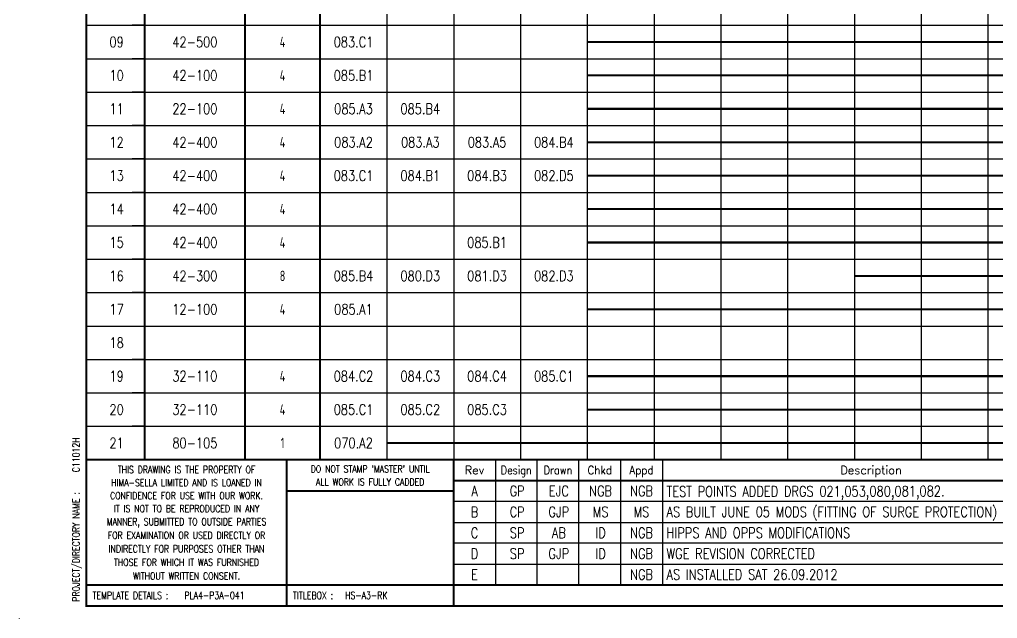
# Model space of a CAD drawing. Extents: x 0 to 414, y 0 to 285.
# Drawn here: x 0 to 234.3, y 0 to 143.4 of the extents above; entities that cross this region are included whole.
import ezdxf
from ezdxf.enums import TextEntityAlignment as Align

# ---------------------------------------------------------------- set-up
doc = ezdxf.new("R2010")
doc.units = 0
doc.header["$LTSCALE"] = 5
doc.header["$MEASUREMENT"] = 0
doc.linetypes.add('CONTINU', pattern=[0])
doc.layers.get('0').update_dxf_attribs({"linetype": 'CONTINUOUS'})
for name, color, linetype in [('ADD', 2, 'CONTINUOUS'), ('CATALOGUE', 2, 'CONTINUOUS'), ('COL', 2, 'CONTINU'), ('COM', 2, 'CONTINUOUS'), ('DES', 2, 'CONTINUOUS'), ('GROUP', 2, 'CONTINUOUS'), ('LAB', 2, 'CONTINUOUS'), ('LOCATION', 2, 'CONTINUOUS'), ('RACK', 2, 'CONTINUOUS'), ('RECORD', 2, 'CONTINUOUS'), ('ROW', 2, 'CONTINU'), ('SLOT', 2, 'CONTINUOUS'), ('SNA', 2, 'CONTINUOUS'), ('TEXT', 2, 'CONTINUOUS'), ('TPOL', 3, 'CONTINUOUS'), ('UPS', 2, 'CONTINUOUS'), ('XR_FUNCTION', 2, 'CONTINUOUS'), ('XR_MAIN', 2, 'CONTINUOUS'), ('ZONE', 2, 'CONTINUOUS')]:
    doc.layers.add(name, color=color, linetype=linetype)
doc.styles.add('CATALOGU', font='romans.shx', dxfattribs={"width": 0.8})
doc.styles.add('CROSSREF', font='ROMANS.shx', dxfattribs={"width": 0.8, "height": 1})
doc.styles.add('FUNCTION', font='romans.shx', dxfattribs={"width": 0.8, "height": 2.5})
doc.styles.add('GROUP', font='romans.shx', dxfattribs={"width": 0.8, "height": 2.5})
doc.styles.add('ISOCP', font='ISOCP.shx')
doc.styles.add('LOCATION', font='ROMANS.shx', dxfattribs={"width": 0.8, "height": 2.5})
doc.styles.add('PINS', font='romans.shx', dxfattribs={"width": 0.8, "height": 2})
doc.styles.add('RACK', font='romans.shx', dxfattribs={"width": 0.8, "height": 2})
doc.styles.add('REFERENC', font='romans.shx', dxfattribs={"width": 0.8})
doc.styles.add('ROMAND', font='ROMAND')
doc.styles.add('ROMANS', font='romans.shx', dxfattribs={"width": 0.8})
doc.styles.add('SLOT', font='romans.shx', dxfattribs={"width": 0.8, "height": 2})
doc.styles.add('SYMBOL', font='romans.shx', dxfattribs={"width": 0.8})
doc.styles.add('ZONE', font='ROMANS.shx', dxfattribs={"width": 0.8, "height": 2.5})

# ---------------------------------------------------------------- blocks, each defined once
blk = doc.blocks.new('HS-A3-RK')
for p, q in [((88, 210), (88, 38)), ((104, 210), (104, 38)), ((120, 210), (120, 38)), ((136, 210), (136, 38)), ((152, 210), (152, 38)), ((168, 210), (168, 38)), ((184, 210), (184, 38)), ((200, 210), (200, 38)), ((216, 210), (216, 38)), ((232, 210), (232, 38))]:
    blk.add_line(p, q)
at = {"linetype": 'Continuous'}
for p, q in [((16, 142), (404, 142)), ((16, 134), (404, 134)), ((16, 126), (404, 126)), ((16, 118), (404, 118)), ((16, 110), (404, 110)), ((16, 102), (404, 102)), ((16, 94), (404, 94)), ((16, 86), (404, 86)), ((16, 78), (404, 78)), ((16, 70), (404, 70)), ((16, 62), (404, 62)), ((16, 54), (404, 54)), ((16, 46), (404, 46))]:
    blk.add_line(p, q, dxfattribs=at)
at = {"color": 1}
for p, q in [((114, 38), (114, 8)), ((124, 8), (124, 38)), ((134, 8), (134, 38)), ((144, 38), (144, 8)), ((154, 38), (154, 8)), ((301.5, 28), (104, 28)), ((104, 23), (301.5, 23)), ((301.5, 18), (104, 18)), ((104, 13), (270.5, 13)), ((0, 0), (0, 0.025))]:
    blk.add_line(p, q, dxfattribs=at)
at = {"color": 1, "const_width": 0.5}
blk.add_lwpolyline([(16, 3), (409, 3), (409, 285), (16, 285)], close=True, dxfattribs=at)
at = {"const_width": 0.5}
for points in [[(30, 224), (30, 38)], [(54, 224), (54, 38)], [(72, 224), (72, 38)]]:
    blk.add_lwpolyline(points, dxfattribs=at)
at = {"color": 1, "const_width": 0.5}
for points in [[(409, 38), (16, 38)], [(64, 3), (64, 38)], [(104, 3), (104, 38)], [(270.5, 33), (104, 33)], [(104, 30.5), (64, 30.5)], [(270.5, 8), (16, 8)]]:
    blk.add_lwpolyline(points, dxfattribs=at)
at = {"color": 2, "linetype": 'Continuous', "style": 'ROMANS', "width": 0.8}
for s, p in [('09', (23.25, 138)), ('10', (23.25, 130)), ('11', (23.25, 122)), ('12', (23.25, 114)), ('13', (23.25, 106)), ('14', (23.25, 98)), ('15', (23.25, 90)), ('16', (23.25, 82)), ('17', (23.25, 74)), ('18', (23.25, 66)), ('19', (23.25, 58)), ('20', (23.25, 50)), ('21', (23.25, 42))]:
    blk.add_text(s, height=2.5, dxfattribs=at).set_placement(p, align=Align.MIDDLE)
at = {"color": 3, "lineweight": 13, "style": 'ROMANS', "width": 0.8}
for s, p in [('THIS DRAWING IS THE PROPERTY OF', (40, 35.6443)), ("DO NOT STAMP 'MASTER' UNTIL", (84, 35.7693)), ('HIMA-SELLA LIMITED AND IS LOANED IN', (40, 32.5193)), ('ALL WORK IS FULLY CADDED', (84, 32.6443)), ('CONFIDENCE FOR USE WITH OUR WORK.', (40, 29.3879)), ('IT IS NOT TO BE REPRODUCED IN ANY', (40, 26.2629)), ('MANNER, SUBMITTED TO OUTSIDE PARTIES', (40, 23.1379)), ('FOR EXAMINATION OR USED DIRECTLY OR', (40, 19.9054)), ('INDIRECTLY FOR PURPOSES OTHER THAN', (40, 16.6554)), ('THOSE FOR WHICH IT WAS FURNISHED', (40, 13.4054)), ('WITHOUT WRITTEN CONSENT.', (40, 10.1554))]:
    blk.add_text(s, height=1.7, dxfattribs=at).set_placement(p, align=Align.MIDDLE_CENTER)
at = {"color": 4, "style": 'ROMAND'}
for s, p in [('Rev', (109, 34.5)), ('Description', (204, 34.5))]:
    blk.add_text(s, height=2, dxfattribs=at).set_placement(p, align=Align.CENTER)
for s, width, p in [('Design', 0.85, (119, 34.5)), ('Drawn', 0.85, (129, 34.5)), ('Chkd', 0.9, (139, 34.5)), ('Appd', 0.9, (149, 34.5))]:
    blk.add_text(s, height=2, dxfattribs=dict(at, width=width)).set_placement(p, align=Align.CENTER)
at = {"color": 3, "style": 'ROMANS', "width": 0.8}
blk.add_text('PROJECT/DIRECTORY NAME :', height=1.7, rotation=90, dxfattribs=at).set_placement((13.5, 4), align=Align.MIDDLE_LEFT)
for s, p in [('TEMPLATE DETAILS :', (17.5, 5.5)), ('TITLEBOX :', (65.5, 5.5)), ('HS-A3-RK', (78, 5.5))]:
    blk.add_text(s, height=1.7, dxfattribs=at).set_placement(p, align=Align.MIDDLE_LEFT)
at = {"layer": 'COL', "style": 'ROMAND', "flags": 9}
for tag, p in [('COL1', (48.5, 282.5)), ('COL2', (113.5, 282.5)), ('COL3', (178.5, 282.5)), ('COL4', (243.5, 282.5)), ('COL5', (308.5, 282.5)), ('COL6', (373.5, 282.5))]:
    blk.add_attdef(tag, p, '', height=2.5, dxfattribs=at)
at = {"layer": 'ROW', "style": 'ROMAND', "flags": 9}
for tag, p in [('ROW1', (406.5, 249.5)), ('ROW2', (406.5, 188.5)), ('ROW3', (406.5, 127.5)), ('ROW4', (406.5, 66.5))]:
    blk.add_attdef(tag, p, '', height=2.5, dxfattribs=at)
at = {"layer": 'UPS', "style": 'ROMANS', "width": 0.8, "flags": 8}
for tag, height, p in [('PLANOS->OBS1', 4, (74, 261)), ('PLANOS->OBS4', 2.5, (107, 5.5))]:
    blk.add_attdef(tag, text='', height=height, dxfattribs=at).set_placement(p, align=Align.MIDDLE_LEFT)
at = {"layer": 'UPS', "color": 3, "style": 'ROMANS', "width": 0.8, "flags": 8}
blk.add_attdef('PROJS->NOMPRO', text='', height=1.7, rotation=90, dxfattribs=at).set_placement((13.5, 35), align=Align.MIDDLE_LEFT)
at = {"layer": 'UPS', "style": 'ROMANS', "width": 0.8, "flags": 8}
for tag, height, p in [('PLANOS->VERIF', 2.5, (293.5, 34.25)), ('PLANOS->CANVI1', 2.5, (109, 29.25)), ('PLANOS->NCAN1', 2.5, (149, 29.25)), ('PLANOS->DCAN1', 2.5, (262.5, 29.25)), ('PLANOS->ORIG', 2.5, (293.5, 29.25)), ('PLANOS->CANVI2', 2.5, (109, 24.25)), ('PLANOS->NCAN2', 2.5, (149, 24.25)), ('PLANOS->DCAN2', 2.5, (262.5, 24.25)), ('PLANOS->HECHF', 2.5, (293.5, 24.25)), ('PLANOS->CANVI3', 2.5, (109, 19.25)), ('PLANOS->NCAN3', 2.5, (149, 19.25)), ('PLANOS->DCAN3', 2.5, (262.5, 19.25)), ('PLANOS->HECHD', 2.5, (293.5, 19.25)), ('PLANOS->CANVI4', 2.5, (109, 14.25)), ('PLANOS->NCAN4', 2.5, (149, 14.25)), ('PLANOS->DCAN4', 2.5, (262.5, 14.25)), ('PLANOS->DATACREA', 2.5, (293.5, 14.25)), ('PLANOS->CANVI5', 2.5, (109, 9.25)), ('PLANOS->NCAN5', 2.5, (149, 9.25)), ('PLANOS->DCAN5', 2.5, (262.5, 9.25)), ('PLANOS->NR1', 2.5, (293.5, 9.25)), ('PROJS->DESCPRO3', 5, (345.5, 5.5)), ('PLANOS->PLANO', 5, (378.5, 5.5)), ('PLANOS->USER', 5, (402.75, 5.5)), ('PLANOS->NR2', 2.5, (293.5, 4.25))]:
    blk.add_attdef(tag, text='', height=height, dxfattribs=at).set_placement(p, align=Align.CENTER)
at = {"layer": 'UPS', "style": 'ROMANS', "width": 3.1263, "flags": 8}
blk.add_attdef('PLANOS->MCAN1', text='', height=2.5, rotation=0.061173, dxfattribs=at).set_placement((155, 31.6443), (254, 31.75), align=Align.FIT)
at = {"layer": 'UPS', "style": 'ROMANS', "flags": 8}
for tag, width, p, p2 in [('PLANOS->MCAN2', 3.0574, (155, 26.75), (254, 26.75)), ('PLANOS->MCAN3', 3.0574, (155, 21.75), (254, 21.75)), ('PLANOS->MCAN4', 3.0462, (155, 16.75), (254, 16.75)), ('PLANOS->MCAN5', 3.0574, (155, 11.75), (254, 11.75))]:
    blk.add_attdef(tag, text='', height=2.5, dxfattribs=dict(at, width=width)).set_placement(p, p2, align=Align.FIT)
at = {"layer": 'UPS', "style": 'ROMANS', "width": 0.8, "flags": 8}
blk.add_attdef('PLANOS->DENOM', (313.5, 24.25), '', height=2.5, dxfattribs=at)
at = {"layer": 'UPS', "color": 4, "style": 'ROMANS', "width": 0.8, "flags": 8}
for tag, p in [('PROJS->DESCPRO1', (303, 19.25)), ('PROJS->DESCPRO2', (303, 14.25))]:
    blk.add_attdef(tag, p, '', height=2.5, dxfattribs=at)
at = {"layer": 'UPS', "color": 3, "style": 'ROMANS', "width": 0.8, "flags": 8}
blk.add_attdef('PLANOS->PROTOTIPO', text='', height=1.7, dxfattribs=at).set_placement((39.5, 5.5), align=Align.MIDDLE_LEFT)
blk = doc.blocks.new('22-100')
blk.add_line((0, 0), (-3, 0))
at = {"linetype": 'Continuous', "const_width": 0.5}
blk.add_lwpolyline([(106, -4), (266, -4)], dxfattribs=at)
at = {"layer": 'ADD', "style": 'PINS', "width": 0.8, "flags": 1}
for tag, p in [('ADD1', (47, -9)), ('ADD2', (63, -9)), ('ADD3', (79, -9)), ('ADD4', (95, -9))]:
    blk.add_attdef(tag, p, '', height=1, dxfattribs=at)
at = {"layer": 'CATALOGUE', "style": 'CATALOGU', "width": 0.8, "flags": 1}
blk.add_attdef('CATALOGUE', (288, -3), '', height=1, dxfattribs=at)
at = {"layer": 'COM', "style": 'PINS', "width": 0.8}
for tag, p in [('COM1', (268, -2)), ('COM3', (322, -2)), ('COM2', (268, -6)), ('COM4', (322, -6))]:
    blk.add_attdef(tag, text='', height=2, dxfattribs=at).set_placement(p, align=Align.MIDDLE_LEFT)
at = {"layer": 'DES', "style": 'PINS', "width": 0.8, "flags": 1}
for tag, p in [('DES1', (47, -11)), ('DES2', (63, -11)), ('DES3', (79, -11)), ('DES4', (95, -11))]:
    blk.add_attdef(tag, p, '', height=1, dxfattribs=at)
at = {"layer": 'GROUP', "style": 'GROUP', "width": 0.8, "flags": 1}
blk.add_attdef('GROUP', (288, -9), '', height=1, dxfattribs=at)
at = {"layer": 'LAB', "style": 'PINS', "width": 0.8, "flags": 1}
for tag, p in [('LAB1', (47, -2)), ('LAB2', (63, -2)), ('LAB3', (79, -2)), ('LAB4', (95, -2))]:
    blk.add_attdef(tag, p, '', height=1, dxfattribs=at)
at = {"layer": 'LOCATION', "style": 'LOCATION', "width": 0.8, "flags": 1}
blk.add_attdef('LOCATION', (288, 1), '', height=1, dxfattribs=at)
at = {"layer": 'RACK', "style": 'RACK', "width": 0.8, "flags": 1}
blk.add_attdef('RACK', (288, -13), '', height=1, dxfattribs=at)
at = {"layer": 'RECORD', "style": 'REFERENC', "width": 0.8}
blk.add_attdef('RECORD', text='', height=2.5, dxfattribs=at).set_placement((12, -4), align=Align.MIDDLE)
at = {"layer": 'SLOT', "style": 'SLOT', "width": 0.8, "flags": 1}
blk.add_attdef('SLOT', (288, -11), '', height=1, dxfattribs=at)
at = {"layer": 'SNA', "style": 'SYMBOL', "width": 0.8, "flags": 1}
blk.add_attdef('SNA', (288, -1), '', height=1, dxfattribs=at)
at = {"layer": 'TEXT', "linetype": 'Continuous', "style": 'ISOCP', "width": 0.8}
blk.add_text('4', height=2.5, dxfattribs=at).set_placement((33, -4), align=Align.MIDDLE)
at = {"layer": 'TPOL', "style": 'PINS', "width": 0.8, "flags": 1}
for tag, p in [('CN1', (47, -7)), ('CN2', (63, -7)), ('CN3', (79, -7)), ('CN4', (95, -7))]:
    blk.add_attdef(tag, p, '', height=1, dxfattribs=at)
at = {"layer": 'XR_FUNCTION', "style": 'FUNCTION', "width": 0.8, "flags": 1}
blk.add_attdef('XR_FUNCTION', (288, -5), '', height=1, dxfattribs=at)
at = {"layer": 'XR_MAIN', "style": 'CROSSREF', "width": 0.8, "flags": 1}
blk.add_attdef('XR_MAIN', (288, 3), '', height=1, dxfattribs=at)
at = {"layer": 'XR_MAIN', "style": 'CROSSREF', "width": 0.8}
for tag, p in [('XR_MAIN1', (50, -4)), ('XR_MAIN2', (66, -4)), ('XR_MAIN3', (82, -4)), ('XR_MAIN4', (98, -4))]:
    blk.add_attdef(tag, text='', height=2.5, dxfattribs=at).set_placement(p, align=Align.MIDDLE)
at = {"layer": 'ZONE', "style": 'ZONE', "width": 0.8, "flags": 1}
blk.add_attdef('ZONE', (288, -7), '', height=1, dxfattribs=at)
blk = doc.blocks.new('80-106')
blk.add_line((0, 0), (-3, 0))
at = {"linetype": 'Continuous', "const_width": 0.5}
blk.add_lwpolyline([(58, -4), (266, -4)], dxfattribs=at)
at = {"layer": 'ADD', "style": 'PINS', "width": 0.8, "flags": 1}
blk.add_attdef('ADD1', (47, -9), '', height=1, dxfattribs=at)
at = {"layer": 'CATALOGUE', "style": 'CATALOGU', "width": 0.8, "flags": 1}
blk.add_attdef('CATALOGUE', (288, -3), '', height=1, dxfattribs=at)
at = {"layer": 'COM', "style": 'PINS', "width": 0.8}
for tag, p in [('COM1', (268, -2)), ('COM3', (322, -2)), ('COM2', (268, -6)), ('COM4', (322, -6))]:
    blk.add_attdef(tag, text='', height=2, dxfattribs=at).set_placement(p, align=Align.MIDDLE_LEFT)
at = {"layer": 'DES', "style": 'PINS', "width": 0.8, "flags": 1}
blk.add_attdef('DES1', (47, -11), '', height=1, dxfattribs=at)
at = {"layer": 'GROUP', "style": 'GROUP', "width": 0.8, "flags": 1}
blk.add_attdef('GROUP', (288, -9), '', height=1, dxfattribs=at)
at = {"layer": 'LAB', "style": 'PINS', "width": 0.8, "flags": 1}
blk.add_attdef('LAB1', (47, -2), '', height=1, dxfattribs=at)
at = {"layer": 'LOCATION', "style": 'LOCATION', "width": 0.8, "flags": 1}
blk.add_attdef('LOCATION', (288, 1), '', height=1, dxfattribs=at)
at = {"layer": 'RACK', "style": 'RACK', "width": 0.8, "flags": 1}
blk.add_attdef('RACK', (288, -13), '', height=1, dxfattribs=at)
at = {"layer": 'RECORD', "style": 'REFERENC', "width": 0.8}
blk.add_attdef('RECORD', text='', height=2.5, dxfattribs=at).set_placement((12, -4), align=Align.MIDDLE)
at = {"layer": 'SLOT', "style": 'SLOT', "width": 0.8, "flags": 1}
blk.add_attdef('SLOT', (288, -11), '', height=1, dxfattribs=at)
at = {"layer": 'SNA', "style": 'SYMBOL', "width": 0.8, "flags": 1}
blk.add_attdef('SNA', (288, -1), '', height=1, dxfattribs=at)
at = {"layer": 'TEXT', "linetype": 'Continuous', "style": 'ISOCP', "width": 0.8}
blk.add_text('1', height=2.5, dxfattribs=at).set_placement((33, -4), align=Align.MIDDLE)
at = {"layer": 'TEXT', "style": 'CROSSREF', "width": 0.8}
blk.add_attdef('DRG', text='', height=2.5, dxfattribs=at).set_placement((50, -4), align=Align.MIDDLE)
at = {"layer": 'TPOL', "style": 'PINS', "width": 0.8, "flags": 1}
blk.add_attdef('CN1', (47, -7), '', height=1, dxfattribs=at)
at = {"layer": 'XR_FUNCTION', "style": 'FUNCTION', "width": 0.8, "flags": 1}
blk.add_attdef('XR_FUNCTION', (288, -5), '', height=1, dxfattribs=at)
at = {"layer": 'XR_MAIN', "style": 'CROSSREF', "width": 0.8, "flags": 1}
blk.add_attdef('XR_MAIN', (288, 3), '', height=1, dxfattribs=at)
at = {"layer": 'XR_MAIN', "style": 'CROSSREF', "width": 0.8}
blk.add_attdef('XR_MAIN1', text='', height=2.5, dxfattribs=at).set_placement((50, -4), align=Align.MIDDLE)
at = {"layer": 'ZONE', "style": 'ZONE', "width": 0.8, "flags": 1}
blk.add_attdef('ZONE', (288, -7), '', height=1, dxfattribs=at)
blk = doc.blocks.new('32-110')
blk.add_line((0, 0), (-3, 0))
at = {"linetype": 'Continuous', "const_width": 0.5}
blk.add_lwpolyline([(106, -4), (266, -4)], dxfattribs=at)
at = {"layer": 'ADD', "style": 'PINS', "width": 0.8, "flags": 1}
for tag, p in [('ADD1', (47, -9)), ('ADD2', (63, -9)), ('ADD3', (79, -9)), ('ADD4', (95, -9))]:
    blk.add_attdef(tag, p, '', height=1, dxfattribs=at)
at = {"layer": 'CATALOGUE', "style": 'CATALOGU', "width": 0.8, "flags": 1}
blk.add_attdef('CATALOGUE', (288, -3), '', height=1, dxfattribs=at)
at = {"layer": 'COM', "style": 'PINS', "width": 0.8}
for tag, p in [('COM1', (268, -2)), ('COM3', (322, -2)), ('COM2', (268, -6)), ('COM4', (322, -6))]:
    blk.add_attdef(tag, text='', height=2, dxfattribs=at).set_placement(p, align=Align.MIDDLE_LEFT)
at = {"layer": 'DES', "style": 'PINS', "width": 0.8, "flags": 1}
for tag, p in [('DES1', (47, -11)), ('DES2', (63, -11)), ('DES3', (79, -11)), ('DES4', (95, -11))]:
    blk.add_attdef(tag, p, '', height=1, dxfattribs=at)
at = {"layer": 'GROUP', "style": 'GROUP', "width": 0.8, "flags": 1}
blk.add_attdef('GROUP', (288, -9), '', height=1, dxfattribs=at)
at = {"layer": 'LAB', "style": 'PINS', "width": 0.8, "flags": 1}
for tag, p in [('LAB1', (47, -2)), ('LAB2', (63, -2)), ('LAB3', (79, -2)), ('LAB4', (95, -2))]:
    blk.add_attdef(tag, p, '', height=1, dxfattribs=at)
at = {"layer": 'LOCATION', "style": 'LOCATION', "width": 0.8, "flags": 1}
blk.add_attdef('LOCATION', (288, 1), '', height=1, dxfattribs=at)
at = {"layer": 'RACK', "style": 'RACK', "width": 0.8, "flags": 1}
blk.add_attdef('RACK', (288, -13), '', height=1, dxfattribs=at)
at = {"layer": 'RECORD', "style": 'REFERENC', "width": 0.8}
blk.add_attdef('RECORD', text='', height=2.5, dxfattribs=at).set_placement((12, -4), align=Align.MIDDLE)
at = {"layer": 'SLOT', "style": 'SLOT', "width": 0.8, "flags": 1}
blk.add_attdef('SLOT', (288, -11), '', height=1, dxfattribs=at)
at = {"layer": 'SNA', "style": 'SYMBOL', "width": 0.8, "flags": 1}
blk.add_attdef('SNA', (288, -1), '', height=1, dxfattribs=at)
at = {"layer": 'TEXT', "linetype": 'Continuous', "style": 'ISOCP', "width": 0.8}
blk.add_text('4', height=2.5, dxfattribs=at).set_placement((33, -4), align=Align.MIDDLE)
at = {"layer": 'TPOL', "style": 'PINS', "width": 0.8, "flags": 1}
for tag, p in [('CN1', (47, -7)), ('CN2', (63, -7)), ('CN3', (79, -7)), ('CN4', (95, -7))]:
    blk.add_attdef(tag, p, '', height=1, dxfattribs=at)
at = {"layer": 'XR_FUNCTION', "style": 'FUNCTION', "width": 0.8, "flags": 1}
blk.add_attdef('XR_FUNCTION', (288, -5), '', height=1, dxfattribs=at)
at = {"layer": 'XR_MAIN', "style": 'CROSSREF', "width": 0.8, "flags": 1}
blk.add_attdef('XR_MAIN', (288, 3), '', height=1, dxfattribs=at)
at = {"layer": 'XR_MAIN', "style": 'CROSSREF', "width": 0.8}
for tag, p in [('XR_MAIN1', (50, -4)), ('XR_MAIN2', (66, -4)), ('XR_MAIN3', (82, -4)), ('XR_MAIN4', (98, -4))]:
    blk.add_attdef(tag, text='', height=2.5, dxfattribs=at).set_placement(p, align=Align.MIDDLE)
at = {"layer": 'ZONE', "style": 'ZONE', "width": 0.8, "flags": 1}
blk.add_attdef('ZONE', (288, -7), '', height=1, dxfattribs=at)
blk = doc.blocks.new('42-400')
blk.add_line((0, 0), (-3, 0))
at = {"linetype": 'Continuous', "const_width": 0.5}
blk.add_lwpolyline([(106, -4), (266, -4)], dxfattribs=at)
at = {"layer": 'ADD', "style": 'PINS', "width": 0.8, "flags": 1}
for tag, p in [('ADD1', (47, -9)), ('ADD2', (63, -9)), ('ADD3', (79, -9)), ('ADD4', (95, -9))]:
    blk.add_attdef(tag, p, '', height=1, dxfattribs=at)
at = {"layer": 'CATALOGUE', "style": 'CATALOGU', "width": 0.8, "flags": 1}
blk.add_attdef('CATALOGUE', (288, -3), '', height=1, dxfattribs=at)
at = {"layer": 'COM', "style": 'PINS', "width": 0.8}
for tag, p in [('COM1', (268, -2)), ('COM3', (322, -2)), ('COM2', (268, -6)), ('COM4', (322, -6))]:
    blk.add_attdef(tag, text='', height=2, dxfattribs=at).set_placement(p, align=Align.MIDDLE_LEFT)
at = {"layer": 'DES', "style": 'PINS', "width": 0.8, "flags": 1}
for tag, p in [('DES1', (47, -11)), ('DES2', (63, -11)), ('DES3', (79, -11)), ('DES4', (95, -11))]:
    blk.add_attdef(tag, p, '', height=1, dxfattribs=at)
at = {"layer": 'GROUP', "style": 'GROUP', "width": 0.8, "flags": 1}
blk.add_attdef('GROUP', (288, -9), '', height=1, dxfattribs=at)
at = {"layer": 'LAB', "style": 'PINS', "width": 0.8, "flags": 1}
for tag, p in [('LAB1', (47, -2)), ('LAB2', (63, -2)), ('LAB3', (79, -2)), ('LAB4', (95, -2))]:
    blk.add_attdef(tag, p, '', height=1, dxfattribs=at)
at = {"layer": 'LOCATION', "style": 'LOCATION', "width": 0.8, "flags": 1}
blk.add_attdef('LOCATION', (288, 1), '', height=1, dxfattribs=at)
at = {"layer": 'RACK', "style": 'RACK', "width": 0.8, "flags": 1}
blk.add_attdef('RACK', (288, -13), '', height=1, dxfattribs=at)
at = {"layer": 'RECORD', "style": 'REFERENC', "width": 0.8}
blk.add_attdef('RECORD', text='', height=2.5, dxfattribs=at).set_placement((12, -4), align=Align.MIDDLE)
at = {"layer": 'SLOT', "style": 'SLOT', "width": 0.8, "flags": 1}
blk.add_attdef('SLOT', (288, -11), '', height=1, dxfattribs=at)
at = {"layer": 'SNA', "style": 'SYMBOL', "width": 0.8, "flags": 1}
blk.add_attdef('SNA', (288, -1), '', height=1, dxfattribs=at)
at = {"layer": 'TEXT', "linetype": 'Continuous', "style": 'ISOCP', "width": 0.8}
blk.add_text('4', height=2.5, dxfattribs=at).set_placement((33, -4), align=Align.MIDDLE)
at = {"layer": 'TPOL', "style": 'PINS', "width": 0.8, "flags": 1}
for tag, p in [('CN1', (47, -7)), ('CN2', (63, -7)), ('CN3', (79, -7)), ('CN4', (95, -7))]:
    blk.add_attdef(tag, p, '', height=1, dxfattribs=at)
at = {"layer": 'XR_FUNCTION', "style": 'FUNCTION', "width": 0.8, "flags": 1}
blk.add_attdef('XR_FUNCTION', (288, -5), '', height=1, dxfattribs=at)
at = {"layer": 'XR_MAIN', "style": 'CROSSREF', "width": 0.8, "flags": 1}
blk.add_attdef('XR_MAIN', (288, 3), '', height=1, dxfattribs=at)
at = {"layer": 'XR_MAIN', "style": 'CROSSREF', "width": 0.8}
for tag, p in [('XR_MAIN1', (50, -4)), ('XR_MAIN2', (66, -4)), ('XR_MAIN3', (82, -4)), ('XR_MAIN4', (98, -4))]:
    blk.add_attdef(tag, text='', height=2.5, dxfattribs=at).set_placement(p, align=Align.MIDDLE)
at = {"layer": 'ZONE', "style": 'ZONE', "width": 0.8, "flags": 1}
blk.add_attdef('ZONE', (288, -7), '', height=1, dxfattribs=at)
blk = doc.blocks.new('42-100')
blk.add_line((0, 0), (-3, 0))
at = {"linetype": 'Continuous', "const_width": 0.5}
blk.add_lwpolyline([(106, -4), (266, -4)], dxfattribs=at)
at = {"layer": 'ADD', "style": 'PINS', "width": 0.8, "flags": 1}
for tag, p in [('ADD1', (47, -9)), ('ADD2', (63, -9)), ('ADD3', (79, -9)), ('ADD4', (95, -9))]:
    blk.add_attdef(tag, p, '', height=1, dxfattribs=at)
at = {"layer": 'CATALOGUE', "style": 'CATALOGU', "width": 0.8, "flags": 1}
blk.add_attdef('CATALOGUE', (288, -3), '', height=1, dxfattribs=at)
at = {"layer": 'COM', "style": 'PINS', "width": 0.8}
for tag, p in [('COM1', (268, -2)), ('COM3', (322, -2)), ('COM2', (268, -6)), ('COM4', (322, -6))]:
    blk.add_attdef(tag, text='', height=2, dxfattribs=at).set_placement(p, align=Align.MIDDLE_LEFT)
at = {"layer": 'DES', "style": 'PINS', "width": 0.8, "flags": 1}
for tag, p in [('DES1', (47, -11)), ('DES2', (63, -11)), ('DES3', (79, -11)), ('DES4', (95, -11))]:
    blk.add_attdef(tag, p, '', height=1, dxfattribs=at)
at = {"layer": 'GROUP', "style": 'GROUP', "width": 0.8, "flags": 1}
blk.add_attdef('GROUP', (288, -9), '', height=1, dxfattribs=at)
at = {"layer": 'LAB', "style": 'PINS', "width": 0.8, "flags": 1}
for tag, p in [('LAB1', (47, -2)), ('LAB2', (63, -2)), ('LAB3', (79, -2)), ('LAB4', (95, -2))]:
    blk.add_attdef(tag, p, '', height=1, dxfattribs=at)
at = {"layer": 'LOCATION', "style": 'LOCATION', "width": 0.8, "flags": 1}
blk.add_attdef('LOCATION', (288, 1), '', height=1, dxfattribs=at)
at = {"layer": 'RACK', "style": 'RACK', "width": 0.8, "flags": 1}
blk.add_attdef('RACK', (288, -13), '', height=1, dxfattribs=at)
at = {"layer": 'RECORD', "style": 'REFERENC', "width": 0.8}
blk.add_attdef('RECORD', text='', height=2.5, dxfattribs=at).set_placement((12, -4), align=Align.MIDDLE)
at = {"layer": 'SLOT', "style": 'SLOT', "width": 0.8, "flags": 1}
blk.add_attdef('SLOT', (288, -11), '', height=1, dxfattribs=at)
at = {"layer": 'SNA', "style": 'SYMBOL', "width": 0.8, "flags": 1}
blk.add_attdef('SNA', (288, -1), '', height=1, dxfattribs=at)
at = {"layer": 'TEXT', "linetype": 'Continuous', "style": 'ISOCP', "width": 0.8}
blk.add_text('4', height=2.5, dxfattribs=at).set_placement((33, -4), align=Align.MIDDLE)
at = {"layer": 'TPOL', "style": 'PINS', "width": 0.8, "flags": 1}
for tag, p in [('CN1', (47, -7)), ('CN2', (63, -7)), ('CN3', (79, -7)), ('CN4', (95, -7))]:
    blk.add_attdef(tag, p, '', height=1, dxfattribs=at)
at = {"layer": 'XR_FUNCTION', "style": 'FUNCTION', "width": 0.8, "flags": 1}
blk.add_attdef('XR_FUNCTION', (288, -5), '', height=1, dxfattribs=at)
at = {"layer": 'XR_MAIN', "style": 'CROSSREF', "width": 0.8, "flags": 1}
blk.add_attdef('XR_MAIN', (288, 3), '', height=1, dxfattribs=at)
at = {"layer": 'XR_MAIN', "style": 'CROSSREF', "width": 0.8}
for tag, p in [('XR_MAIN1', (50, -4)), ('XR_MAIN2', (66, -4)), ('XR_MAIN3', (82, -4)), ('XR_MAIN4', (98, -4))]:
    blk.add_attdef(tag, text='', height=2.5, dxfattribs=at).set_placement(p, align=Align.MIDDLE)
at = {"layer": 'ZONE', "style": 'ZONE', "width": 0.8, "flags": 1}
blk.add_attdef('ZONE', (288, -7), '', height=1, dxfattribs=at)
blk = doc.blocks.new('12-100')
blk.add_line((0, 0), (-3, 0))
at = {"linetype": 'Continuous', "const_width": 0.5}
blk.add_lwpolyline([(106, -4), (266, -4)], dxfattribs=at)
at = {"layer": 'ADD', "style": 'PINS', "width": 0.8, "flags": 1}
for tag, p in [('ADD1', (47, -9)), ('ADD2', (63, -9)), ('ADD3', (79, -9)), ('ADD4', (95, -9))]:
    blk.add_attdef(tag, p, '', height=1, dxfattribs=at)
at = {"layer": 'CATALOGUE', "style": 'CATALOGU', "width": 0.8, "flags": 1}
blk.add_attdef('CATALOGUE', (288, -3), '', height=1, dxfattribs=at)
at = {"layer": 'COM', "style": 'PINS', "width": 0.8}
for tag, p in [('COM1', (268, -2)), ('COM3', (322, -2)), ('COM2', (268, -6)), ('COM4', (322, -6))]:
    blk.add_attdef(tag, text='', height=2, dxfattribs=at).set_placement(p, align=Align.MIDDLE_LEFT)
at = {"layer": 'DES', "style": 'PINS', "width": 0.8, "flags": 1}
for tag, p in [('DES1', (47, -11)), ('DES2', (63, -11)), ('DES3', (79, -11)), ('DES4', (95, -11))]:
    blk.add_attdef(tag, p, '', height=1, dxfattribs=at)
at = {"layer": 'GROUP', "style": 'GROUP', "width": 0.8, "flags": 1}
blk.add_attdef('GROUP', (288, -9), '', height=1, dxfattribs=at)
at = {"layer": 'LAB', "style": 'PINS', "width": 0.8, "flags": 1}
for tag, p in [('LAB1', (47, -2)), ('LAB2', (63, -2)), ('LAB3', (79, -2)), ('LAB4', (95, -2))]:
    blk.add_attdef(tag, p, '', height=1, dxfattribs=at)
at = {"layer": 'LOCATION', "style": 'LOCATION', "width": 0.8, "flags": 1}
blk.add_attdef('LOCATION', (288, 1), '', height=1, dxfattribs=at)
at = {"layer": 'RACK', "style": 'RACK', "width": 0.8, "flags": 1}
blk.add_attdef('RACK', (288, -13), '', height=1, dxfattribs=at)
at = {"layer": 'RECORD', "style": 'REFERENC', "width": 0.8}
blk.add_attdef('RECORD', text='', height=2.5, dxfattribs=at).set_placement((12, -4), align=Align.MIDDLE)
at = {"layer": 'SLOT', "style": 'SLOT', "width": 0.8, "flags": 1}
blk.add_attdef('SLOT', (288, -11), '', height=1, dxfattribs=at)
at = {"layer": 'SNA', "style": 'SYMBOL', "width": 0.8, "flags": 1}
blk.add_attdef('SNA', (288, -1), '', height=1, dxfattribs=at)
at = {"layer": 'TEXT', "linetype": 'Continuous', "style": 'ISOCP', "width": 0.8}
blk.add_text('4', height=2.5, dxfattribs=at).set_placement((33, -4), align=Align.MIDDLE)
at = {"layer": 'TPOL', "style": 'PINS', "width": 0.8, "flags": 1}
for tag, p in [('CN1', (47, -7)), ('CN2', (63, -7)), ('CN3', (79, -7)), ('CN4', (95, -7))]:
    blk.add_attdef(tag, p, '', height=1, dxfattribs=at)
at = {"layer": 'XR_FUNCTION', "style": 'FUNCTION', "width": 0.8, "flags": 1}
blk.add_attdef('XR_FUNCTION', (288, -5), '', height=1, dxfattribs=at)
at = {"layer": 'XR_MAIN', "style": 'CROSSREF', "width": 0.8, "flags": 1}
blk.add_attdef('XR_MAIN', (288, 3), '', height=1, dxfattribs=at)
at = {"layer": 'XR_MAIN', "style": 'CROSSREF', "width": 0.8}
for tag, p in [('XR_MAIN1', (50, -4)), ('XR_MAIN2', (66, -4)), ('XR_MAIN3', (82, -4)), ('XR_MAIN4', (98, -4))]:
    blk.add_attdef(tag, text='', height=2.5, dxfattribs=at).set_placement(p, align=Align.MIDDLE)
at = {"layer": 'ZONE', "style": 'ZONE', "width": 0.8, "flags": 1}
blk.add_attdef('ZONE', (288, -7), '', height=1, dxfattribs=at)
blk = doc.blocks.new('42-300')
blk.add_line((0, 0), (-3, 0))
at = {"linetype": 'Continuous', "const_width": 0.5}
blk.add_lwpolyline([(170, -4), (266, -4)], dxfattribs=at)
at = {"layer": 'ADD', "style": 'PINS', "width": 0.8, "flags": 1}
for tag, p in [('ADD1', (47, -9)), ('ADD2', (63, -9)), ('ADD3', (79, -9)), ('ADD4', (95, -9)), ('ADD5', (111, -9)), ('ADD6', (127, -9)), ('ADD7', (143, -9)), ('ADD8', (159, -9))]:
    blk.add_attdef(tag, p, '', height=1, dxfattribs=at)
at = {"layer": 'CATALOGUE', "style": 'CATALOGU', "width": 0.8, "flags": 1}
blk.add_attdef('CATALOGUE', (288, -3), '', height=1, dxfattribs=at)
at = {"layer": 'COM', "style": 'PINS', "width": 0.8}
for tag, p in [('COM1', (268, -2)), ('COM3', (322, -2)), ('COM2', (268, -6)), ('COM4', (322, -6))]:
    blk.add_attdef(tag, text='', height=2, dxfattribs=at).set_placement(p, align=Align.MIDDLE_LEFT)
at = {"layer": 'DES', "style": 'PINS', "width": 0.8, "flags": 1}
for tag, p in [('DES1', (47, -11)), ('DES2', (63, -11)), ('DES3', (79, -11)), ('DES4', (95, -11)), ('DES5', (111, -11)), ('DES6', (127, -11)), ('DES7', (143, -11)), ('DES8', (159, -11))]:
    blk.add_attdef(tag, p, '', height=1, dxfattribs=at)
at = {"layer": 'GROUP', "style": 'GROUP', "width": 0.8, "flags": 1}
blk.add_attdef('GROUP', (288, -9), '', height=1, dxfattribs=at)
at = {"layer": 'LAB', "style": 'PINS', "width": 0.8, "flags": 1}
for tag, p in [('LAB1', (47, -2)), ('LAB2', (63, -2)), ('LAB3', (79, -2)), ('LAB4', (95, -2)), ('LAB5', (111, -2)), ('LAB6', (127, -2)), ('LAB7', (143, -2)), ('LAB8', (159, -2))]:
    blk.add_attdef(tag, p, '', height=1, dxfattribs=at)
at = {"layer": 'LOCATION', "style": 'LOCATION', "width": 0.8, "flags": 1}
blk.add_attdef('LOCATION', (288, 1), '', height=1, dxfattribs=at)
at = {"layer": 'RACK', "style": 'RACK', "width": 0.8, "flags": 1}
blk.add_attdef('RACK', (288, -13), '', height=1, dxfattribs=at)
at = {"layer": 'RECORD', "style": 'REFERENC', "width": 0.8}
blk.add_attdef('RECORD', text='', height=2.5, dxfattribs=at).set_placement((12, -4), align=Align.MIDDLE)
at = {"layer": 'SLOT', "style": 'SLOT', "width": 0.8, "flags": 1}
blk.add_attdef('SLOT', (288, -11), '', height=1, dxfattribs=at)
at = {"layer": 'SNA', "style": 'SYMBOL', "width": 0.8, "flags": 1}
blk.add_attdef('SNA', (288, -1), '', height=1, dxfattribs=at)
at = {"layer": 'TEXT', "linetype": 'Continuous', "style": 'ISOCP', "width": 0.8}
blk.add_text('8', height=2.5, dxfattribs=at).set_placement((33, -4), align=Align.MIDDLE)
at = {"layer": 'TPOL', "style": 'PINS', "width": 0.8, "flags": 1}
for tag, p in [('CN1', (47, -7)), ('CN2', (63, -7)), ('CN3', (79, -7)), ('CN4', (95, -7)), ('CN5', (111, -7)), ('CN6', (127, -7)), ('CN7', (143, -7)), ('CN8', (159, -7))]:
    blk.add_attdef(tag, p, '', height=1, dxfattribs=at)
at = {"layer": 'XR_FUNCTION', "style": 'FUNCTION', "width": 0.8, "flags": 1}
blk.add_attdef('XR_FUNCTION', (288, -5), '', height=1, dxfattribs=at)
at = {"layer": 'XR_MAIN', "style": 'CROSSREF', "width": 0.8, "flags": 1}
blk.add_attdef('XR_MAIN', (288, 3), '', height=1, dxfattribs=at)
at = {"layer": 'XR_MAIN', "style": 'CROSSREF', "width": 0.8}
for tag, p in [('XR_MAIN1', (50, -4)), ('XR_MAIN2', (66, -4)), ('XR_MAIN3', (82, -4)), ('XR_MAIN4', (98, -4)), ('XR_MAIN5', (114, -4)), ('XR_MAIN6', (130, -4)), ('XR_MAIN7', (146, -4)), ('XR_MAIN8', (162, -4))]:
    blk.add_attdef(tag, text='', height=2.5, dxfattribs=at).set_placement(p, align=Align.MIDDLE)
at = {"layer": 'ZONE', "style": 'ZONE', "width": 0.8, "flags": 1}
blk.add_attdef('ZONE', (288, -7), '', height=1, dxfattribs=at)
blk = doc.blocks.new('42-500')
blk.add_line((0, 0), (-3, 0))
at = {"linetype": 'Continuous', "const_width": 0.5}
blk.add_lwpolyline([(106, -4), (266, -4)], dxfattribs=at)
at = {"layer": 'ADD', "style": 'PINS', "width": 0.8, "flags": 1}
for tag, p in [('ADD1', (47, -9)), ('ADD2', (63, -9)), ('ADD3', (79, -9)), ('ADD4', (95, -9))]:
    blk.add_attdef(tag, p, '', height=1, dxfattribs=at)
at = {"layer": 'CATALOGUE', "style": 'CATALOGU', "width": 0.8, "flags": 1}
blk.add_attdef('CATALOGUE', (288, -3), '', height=1, dxfattribs=at)
at = {"layer": 'COM', "style": 'PINS', "width": 0.8}
for tag, p in [('COM1', (268, -2)), ('COM3', (322, -2)), ('COM2', (268, -6)), ('COM4', (322, -6))]:
    blk.add_attdef(tag, text='', height=2, dxfattribs=at).set_placement(p, align=Align.MIDDLE_LEFT)
at = {"layer": 'DES', "style": 'PINS', "width": 0.8, "flags": 1}
for tag, p in [('DES1', (47, -11)), ('DES2', (63, -11)), ('DES3', (79, -11)), ('DES4', (95, -11))]:
    blk.add_attdef(tag, p, '', height=1, dxfattribs=at)
at = {"layer": 'GROUP', "style": 'GROUP', "width": 0.8, "flags": 1}
blk.add_attdef('GROUP', (288, -9), '', height=1, dxfattribs=at)
at = {"layer": 'LAB', "style": 'PINS', "width": 0.8, "flags": 1}
for tag, p in [('LAB1', (47, -2)), ('LAB2', (63, -2)), ('LAB3', (79, -2)), ('LAB4', (95, -2))]:
    blk.add_attdef(tag, p, '', height=1, dxfattribs=at)
at = {"layer": 'LOCATION', "style": 'LOCATION', "width": 0.8, "flags": 1}
blk.add_attdef('LOCATION', (288, 1), '', height=1, dxfattribs=at)
at = {"layer": 'RACK', "style": 'RACK', "width": 0.8, "flags": 1}
blk.add_attdef('RACK', (288, -13), '', height=1, dxfattribs=at)
at = {"layer": 'RECORD', "style": 'REFERENC', "width": 0.8}
blk.add_attdef('RECORD', text='', height=2.5, dxfattribs=at).set_placement((12, -4), align=Align.MIDDLE)
at = {"layer": 'SLOT', "style": 'SLOT', "width": 0.8, "flags": 1}
blk.add_attdef('SLOT', (288, -11), '', height=1, dxfattribs=at)
at = {"layer": 'SNA', "style": 'SYMBOL', "width": 0.8, "flags": 1}
blk.add_attdef('SNA', (288, -1), '', height=1, dxfattribs=at)
at = {"layer": 'TEXT', "linetype": 'Continuous', "style": 'ISOCP', "width": 0.8}
blk.add_text('4', height=2.5, dxfattribs=at).set_placement((33, -4), align=Align.MIDDLE)
at = {"layer": 'TPOL', "style": 'PINS', "width": 0.8, "flags": 1}
for tag, p in [('CN1', (47, -7)), ('CN2', (63, -7)), ('CN3', (79, -7)), ('CN4', (95, -7))]:
    blk.add_attdef(tag, p, '', height=1, dxfattribs=at)
at = {"layer": 'XR_FUNCTION', "style": 'FUNCTION', "width": 0.8, "flags": 1}
blk.add_attdef('XR_FUNCTION', (288, -5), '', height=1, dxfattribs=at)
at = {"layer": 'XR_MAIN', "style": 'CROSSREF', "width": 0.8, "flags": 1}
blk.add_attdef('XR_MAIN', (288, 3), '', height=1, dxfattribs=at)
at = {"layer": 'XR_MAIN', "style": 'CROSSREF', "width": 0.8}
for tag, p in [('XR_MAIN1', (50, -4)), ('XR_MAIN2', (66, -4)), ('XR_MAIN3', (82, -4)), ('XR_MAIN4', (98, -4))]:
    blk.add_attdef(tag, text='', height=2.5, dxfattribs=at).set_placement(p, align=Align.MIDDLE)
at = {"layer": 'ZONE', "style": 'ZONE', "width": 0.8, "flags": 1}
blk.add_attdef('ZONE', (288, -7), '', height=1, dxfattribs=at)
blk = doc.blocks.new('EDREV')
at = {"color": 2, "style": 'ROMANS', "width": 0.8}
for tag, p in [('DES', (129.2, 29.25)), ('DRN', (139.2, 29.25)), ('CHKD', (149.2, 29.25)), ('DES', (129.2, 24.25)), ('DRN', (139.2, 24.25)), ('CHKD', (149.2, 24.25)), ('DES', (129.2, 19.25)), ('DRN', (139.2, 19.25)), ('CHKD', (149.2, 19.25)), ('DES', (129.2, 14.25)), ('DRN', (139.2, 14.25)), ('CHKD', (149.2, 14.25)), ('DES', (129.2, 9.25)), ('DRN', (139.2, 9.25)), ('CHKD', (149.2, 9.25))]:
    blk.add_attdef(tag, text='', height=2.5, dxfattribs=at).set_placement(p, align=Align.CENTER)

msp = doc.modelspace()

# ---------------------------------------------------------------- block references
ref = msp.add_blockref('HS-A3-RK', (0, 0))
ref.add_attrib('PROJS->NOMPRO', 'C11012H', dxfattribs={"layer": 'UPS', "color": 3, "height": 1.7, "rotation": 90, "style": 'ROMANS', "width": 0.8, "flags": 8}).set_placement((13.5, 35), align=Align.MIDDLE_LEFT)
ref.add_attrib('PLANOS->PROTOTIPO', 'PLA4-P3A-041', dxfattribs={"layer": 'UPS', "color": 3, "height": 1.7, "style": 'ROMANS', "width": 0.8, "flags": 8}).set_placement((39.5, 5.5), align=Align.MIDDLE_LEFT)
ref.add_attrib('PLANOS->NCAN5', 'NGB', dxfattribs={"layer": 'UPS', "height": 2.5, "style": 'ROMANS', "width": 0.8, "flags": 8}).set_placement((149, 9.25), align=Align.CENTER)
ref.add_attrib('PLANOS->NCAN2', 'MS', dxfattribs={"layer": 'UPS', "height": 2.5, "style": 'ROMANS', "width": 0.8, "flags": 8}).set_placement((149, 24.25), align=Align.CENTER)
ref.add_attrib('PLANOS->NCAN3', 'NGB', dxfattribs={"layer": 'UPS', "height": 2.5, "style": 'ROMANS', "width": 0.8, "flags": 8}).set_placement((149, 19.25), align=Align.CENTER)
ref.add_attrib('PLANOS->NCAN4', 'NGB', dxfattribs={"layer": 'UPS', "height": 2.5, "style": 'ROMANS', "width": 0.8, "flags": 8}).set_placement((149, 14.25), align=Align.CENTER)
ref.add_attrib('PLANOS->NCAN1', 'NGB', dxfattribs={"layer": 'UPS', "height": 2.5, "style": 'ROMANS', "width": 0.8, "flags": 8}).set_placement((149, 29.25), align=Align.CENTER)
ref.add_attrib('PLANOS->CANVI5', 'E', dxfattribs={"layer": 'UPS', "height": 2.5, "style": 'ROMANS', "width": 0.8, "flags": 8}).set_placement((109, 9.25), align=Align.CENTER)
ref.add_attrib('PLANOS->CANVI4', 'D', dxfattribs={"layer": 'UPS', "height": 2.5, "style": 'ROMANS', "width": 0.8, "flags": 8}).set_placement((109, 14.25), align=Align.CENTER)
ref.add_attrib('PLANOS->CANVI2', 'B', dxfattribs={"layer": 'UPS', "height": 2.5, "style": 'ROMANS', "width": 0.8, "flags": 8}).set_placement((109, 24.25), align=Align.CENTER)
ref.add_attrib('PLANOS->CANVI3', 'C', dxfattribs={"layer": 'UPS', "height": 2.5, "style": 'ROMANS', "width": 0.8, "flags": 8}).set_placement((109, 19.25), align=Align.CENTER)
ref.add_attrib('PLANOS->CANVI1', 'A', dxfattribs={"layer": 'UPS', "height": 2.5, "style": 'ROMANS', "width": 0.8, "flags": 8}).set_placement((109, 29.25), align=Align.CENTER)
for name, p, values in [('42-500', (30, 142), {'RECORD': '42-500', 'XR_MAIN1': '083.C1'}), ('42-100', (30, 134), {'RECORD': '42-100', 'XR_MAIN1': '085.B1'}), ('22-100', (30, 126), {'RECORD': '22-100', 'XR_MAIN1': '085.A3', 'XR_MAIN2': '085.B4'}), ('42-400', (30, 118), {'RECORD': '42-400', 'XR_MAIN1': '083.A2', 'XR_MAIN2': '083.A3', 'XR_MAIN3': '083.A5', 'XR_MAIN4': '084.B4'}), ('42-400', (30, 110), {'RECORD': '42-400', 'XR_MAIN1': '083.C1', 'XR_MAIN2': '084.B1', 'XR_MAIN3': '084.B3', 'XR_MAIN4': '082.D5'}), ('42-400', (30, 102), {'RECORD': '42-400'}), ('42-400', (30, 94), {'RECORD': '42-400', 'XR_MAIN3': '085.B1'}), ('42-300', (30, 86), {'RECORD': '42-300', 'XR_MAIN1': '085.B4', 'XR_MAIN2': '080.D3', 'XR_MAIN3': '081.D3', 'XR_MAIN4': '082.D3'}), ('12-100', (30, 78), {'RECORD': '12-100', 'XR_MAIN1': '085.A1'}), ('32-110', (30, 62), {'RECORD': '32-110', 'XR_MAIN1': '084.C2', 'XR_MAIN2': '084.C3', 'XR_MAIN3': '084.C4', 'XR_MAIN4': '085.C1'}), ('32-110', (30, 54), {'RECORD': '32-110', 'XR_MAIN1': '085.C1', 'XR_MAIN2': '085.C2', 'XR_MAIN3': '085.C3'}), ('80-106', (30, 46), {'RECORD': '80-105', 'DRG': '070.A2'})]:
    msp.add_blockref(name, p).add_auto_attribs(values)
ref = msp.add_blockref('EDREV', (-10, 0))
ref.add_attrib('DES', 'GP', dxfattribs={"color": 2, "height": 2.5, "style": 'ROMANS', "width": 0.8}).set_placement((119.2, 29.25), align=Align.CENTER)
ref.add_attrib('DRN', 'EJC', dxfattribs={"color": 2, "height": 2.5, "style": 'ROMANS', "width": 0.8}).set_placement((129.2, 29.25), align=Align.CENTER)
ref.add_attrib('CHKD', 'NGB', dxfattribs={"color": 2, "height": 2.5, "style": 'ROMANS', "width": 0.8}).set_placement((139.2, 29.25), align=Align.CENTER)
ref.add_attrib('DES', 'CP', dxfattribs={"color": 2, "height": 2.5, "style": 'ROMANS', "width": 0.8}).set_placement((119.2, 24.25), align=Align.CENTER)
ref.add_attrib('DRN', 'GJP', dxfattribs={"color": 2, "height": 2.5, "style": 'ROMANS', "width": 0.8}).set_placement((129.2, 24.25), align=Align.CENTER)
ref.add_attrib('CHKD', 'MS', dxfattribs={"color": 2, "height": 2.5, "style": 'ROMANS', "width": 0.8}).set_placement((139.2, 24.25), align=Align.CENTER)
ref.add_attrib('DES', 'SP', dxfattribs={"color": 2, "height": 2.5, "style": 'ROMANS', "width": 0.8}).set_placement((119.2, 19.25), align=Align.CENTER)
ref.add_attrib('DRN', 'AB', dxfattribs={"color": 2, "height": 2.5, "style": 'ROMANS', "width": 0.8}).set_placement((129.2, 19.25), align=Align.CENTER)
ref.add_attrib('CHKD', 'ID', dxfattribs={"color": 2, "height": 2.5, "style": 'ROMANS', "width": 0.8}).set_placement((139.2, 19.25), align=Align.CENTER)
ref.add_attrib('DES', 'SP', dxfattribs={"color": 2, "height": 2.5, "style": 'ROMANS', "width": 0.8}).set_placement((119.2, 14.25), align=Align.CENTER)
ref.add_attrib('DRN', 'GJP', dxfattribs={"color": 2, "height": 2.5, "style": 'ROMANS', "width": 0.8}).set_placement((129.2, 14.25), align=Align.CENTER)
ref.add_attrib('CHKD', 'ID', dxfattribs={"color": 2, "height": 2.5, "style": 'ROMANS', "width": 0.8}).set_placement((139.2, 14.25), align=Align.CENTER)

# ---------------------------------------------------------------- texts
at = {"layer": 'UPS', "insert": (155, 31.64), "char_height": 2.5, "width": 99, "attachment_point": 1, "rotation": 0.063, "style": 'ROMANS'}
msp.add_mtext('TEST POINTS ADDED DRGS 021,053,080,081,082. \\P', dxfattribs=at)
at = {"layer": 'UPS', "char_height": 2.5, "width": 99, "attachment_point": 1, "style": 'ROMANS'}
for s, insert in [('AS BUILT JUNE 05 MODS (FITTING OF SURGE PROTECTION)', (155, 26.75)), ('HIPPS AND OPPS MODIFICATIONS', (155, 21.75)), ('WGE REVISION CORRECTED', (155, 16.75)), ('AS INSTALLED SAT 26.09.2012', (155, 11.75))]:
    msp.add_mtext(s, dxfattribs=dict(at, insert=insert))

doc.saveas('drawing.dxf')
